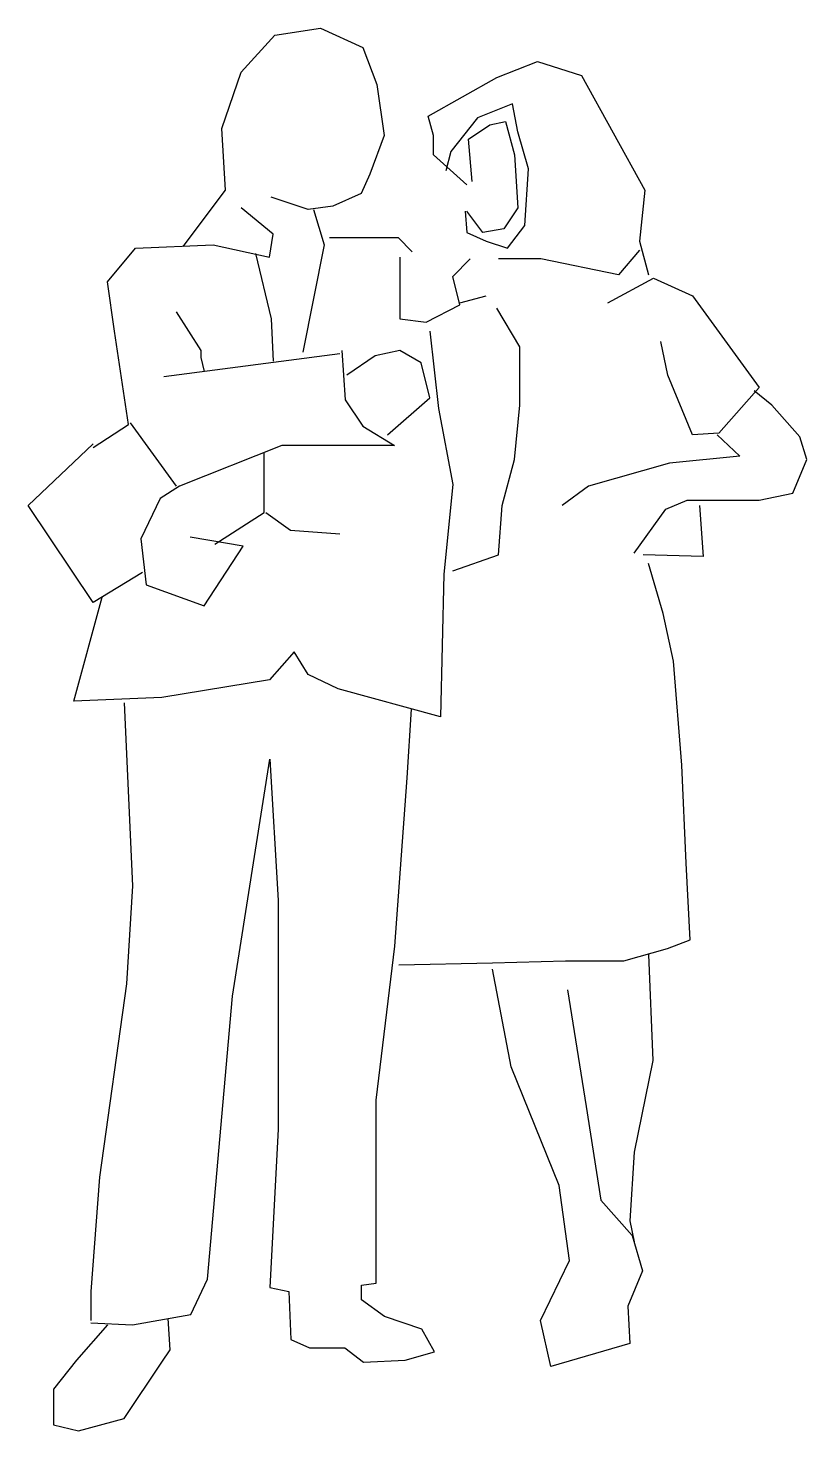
# Model space of a CAD drawing. Extents: x 86369 to 87357, y 20863 to 22645.
import ezdxf

# ---------------------------------------------------------------- set-up
doc = ezdxf.new("R2010")
doc.units = 0
doc.header["$LTSCALE"] = 1270
doc.header["$MEASUREMENT"] = 0
doc.layers.get('0').update_dxf_attribs({"linetype": 'CONTINUOUS'})

msp = doc.modelspace()

# ---------------------------------------------------------------- linework, layer by layer
at = {"linetype": 'CONTINUOUS'}
for p, q in [((86681.8, 22635.9), (86740, 22644.9)), ((86740, 22644.9), (86793.7, 22620.3)), ((86639.3, 22588.9), (86681.8, 22635.9)), ((86793.7, 22620.3), (86811.6, 22573.3)), ((86963.7, 22582.2), (87015.2, 22602.4)), ((87015.2, 22602.4), (87071.1, 22584.5)), ((86614.7, 22517.4), (86639.3, 22588.9)), ((86811.6, 22573.3), (86820.5, 22508.4)), ((86876.5, 22533), (86963.7, 22582.2)), ((87071.1, 22584.5), (87151.6, 22439.1)), ((86983.8, 22548.7), (86939.1, 22530.8)), ((86990.5, 22512.9), (86983.8, 22548.7)), ((86883.2, 22508.4), (86876.5, 22533)), ((86939.1, 22530.8), (86905.5, 22488.3)), ((86927.9, 22503.9), (86954.8, 22521.8)), ((86954.8, 22521.8), (86974.9, 22526.3)), ((86974.9, 22526.3), (86986.1, 22483.8)), ((86619.2, 22439.1), (86614.7, 22517.4)), ((86820.5, 22508.4), (86802.6, 22459.2)), ((86883.2, 22483.8), (86883.2, 22508.4)), ((86932.4, 22450.2), (86927.9, 22503.9)), ((87004, 22465.9), (86990.5, 22512.9)), ((86925.7, 22445.8), (86883.2, 22483.8)), ((86905.5, 22488.3), (86898.8, 22463.7)), ((86986.1, 22483.8), (86990.5, 22416.7)), ((86999.5, 22394.3), (87004, 22465.9)), ((86802.6, 22459.2), (86791.4, 22434.6)), ((86565.5, 22367.5), (86619.2, 22439.1)), ((86724.3, 22414.4), (86677.3, 22430.1)), ((86791.4, 22434.6), (86755.6, 22418.9)), ((87151.6, 22439.1), (87144.9, 22374.2)), ((86679.6, 22383.1), (86639.3, 22416.7)), ((86755.6, 22418.9), (86724.3, 22414.4)), ((86731, 22414.4), (86744.5, 22369.7)), ((86923.4, 22412.2), (86925.7, 22385.4)), ((86945.8, 22385.4), (86925.7, 22412.2)), ((86990.5, 22416.7), (86972.7, 22389.8)), ((86977.1, 22365.2), (86999.5, 22394.3)), ((86675.1, 22354), (86679.6, 22383.1)), ((86751.2, 22378.7), (86838.4, 22378.7)), ((86838.4, 22378.7), (86856.3, 22360.8)), ((86925.7, 22385.4), (86950.3, 22374.2)), ((86972.7, 22389.8), (86945.8, 22385.4)), ((86469.3, 22322.7), (86505.1, 22365.2)), ((86505.1, 22365.2), (86603.5, 22369.7)), ((86603.5, 22369.7), (86675.1, 22354)), ((86657.2, 22358.5), (86677.3, 22275.7)), ((86744.5, 22369.7), (86717.6, 22233.2)), ((86950.3, 22374.2), (86977.1, 22365.2)), ((87144.9, 22363), (87118.1, 22331.7)), ((87144.9, 22374.2), (87156.1, 22331.7)), ((86840.7, 22354), (86840.7, 22275.7)), ((86907.8, 22329.4), (86930.1, 22351.8)), ((87019.6, 22351.8), (86965.9, 22351.8)), ((87118.1, 22331.7), (87019.6, 22351.8)), ((86478.2, 22260.1), (86469.3, 22322.7)), ((86916.7, 22293.6), (86907.8, 22329.4)), ((87104.6, 22295.9), (87162.8, 22327.2)), ((87162.8, 22327.2), (87212, 22304.8)), ((86916.7, 22295.9), (86950.3, 22304.8)), ((87212, 22304.8), (87297, 22188.5)), ((86874.2, 22271.3), (86916.7, 22293.6)), ((86992.8, 22239.9), (86963.7, 22289.2)), ((86556.5, 22284.7), (86587.9, 22235.5)), ((86677.3, 22275.7), (86679.6, 22222)), ((86840.7, 22275.7), (86874.2, 22271.3)), ((86496.1, 22141.5), (86478.2, 22260.1)), ((86878.7, 22260.1), (86889.9, 22161.6)), ((86587.9, 22235.5), (86587.9, 22226.5)), ((86766.8, 22235.5), (86771.3, 22172.8)), ((86840.7, 22235.5), (86809.3, 22228.8)), ((86867.5, 22219.8), (86840.7, 22235.5)), ((86992.8, 22166.1), (86992.8, 22239.9)), ((87180.7, 22204.2), (87171.8, 22246.7)), ((86764.6, 22231), (86540.9, 22201.9)), ((86587.9, 22226.5), (86592.3, 22208.6)), ((86809.3, 22228.8), (86773.5, 22204.2)), ((86878.7, 22175.1), (86867.5, 22219.8)), ((87212, 22128.1), (87180.7, 22204.2)), ((87297, 22188.5), (87245.6, 22130.3)), ((87312.7, 22166.1), (87290.3, 22184)), ((86771.3, 22172.8), (86793.7, 22139.3)), ((86825, 22128.1), (86878.7, 22175.1)), ((86986.1, 22096.8), (86992.8, 22166.1)), ((87348.5, 22125.9), (87312.7, 22166.1)), ((86889.9, 22161.6), (86907.8, 22065.4)), ((86451.4, 22112.4), (86496.1, 22141.5)), ((86498.4, 22143.7), (86556.5, 22063.2)), ((86793.7, 22139.3), (86833.9, 22114.7)), ((87245.6, 22130.3), (87212, 22128.1)), ((87243.3, 22128.1), (87272.4, 22101.2)), ((86368.6, 22038.6), (86451.4, 22116.9)), ((86690.8, 22114.7), (86561, 22063.2)), ((86833.9, 22114.7), (86690.8, 22114.7)), ((87357.4, 22096.8), (87348.5, 22125.9)), ((86668.4, 22029.7), (86668.4, 22105.7)), ((86970.4, 22038.6), (86986.1, 22096.8)), ((87182.9, 22092.3), (87080, 22063.2)), ((87272.4, 22101.2), (87182.9, 22092.3)), ((87339.5, 22054.3), (87357.4, 22096.8)), ((86561, 22063.2), (86536.4, 22047.5)), ((86907.8, 22065.4), (86896.6, 21951.4)), ((87080, 22063.2), (87046.5, 22038.6)), ((86451.4, 21915.6), (86368.6, 22038.6)), ((86536.4, 22047.5), (86511.8, 21996.1)), ((86965.9, 21976), (86970.4, 22038.6)), ((87178.5, 22034.1), (87205.3, 22045.3)), ((87205.3, 22045.3), (87297, 22045.3)), ((87221, 22038.6), (87225.5, 21973.7)), ((87297, 22045.3), (87339.5, 22054.3)), ((86605.8, 21989.4), (86668.4, 22029.7)), ((86670.6, 22029.7), (86702, 22007.3)), ((87138.2, 21978.2), (87178.5, 22034.1)), ((86702, 22007.3), (86764.6, 22002.8)), ((86511.8, 21996.1), (86518.5, 21937.9)), ((86641.5, 21987.1), (86574.4, 21998.3)), ((86592.3, 21911.1), (86641.5, 21987.1)), ((86907.8, 21955.8), (86965.9, 21976)), ((87225.5, 21973.7), (87149.4, 21976)), ((86514, 21953.6), (86451.4, 21915.6)), ((86896.6, 21951.4), (86892.1, 21770.1)), ((87175, 21901.6), (87156.5, 21965)), ((86518.5, 21937.9), (86592.3, 21911.1)), ((86426.8, 21790.3), (86462.6, 21922.3)), ((87188.2, 21840.8), (87175, 21901.6)), ((86706.4, 21852.9), (86675.1, 21817.1)), ((86724.3, 21823.8), (86706.4, 21852.9)), ((86762.4, 21805.9), (86724.3, 21823.8)), ((87198.8, 21708.7), (87188.2, 21840.8)), ((86675.1, 21817.1), (86538.6, 21794.7)), ((86538.6, 21794.7), (86426.8, 21790.3)), ((86892.1, 21770.1), (86762.4, 21805.9)), ((86490.8, 21788), (86501.3, 21555.5)), ((86850.1, 21692.9), (86855.3, 21780)), ((86628.1, 21415.5), (86675.7, 21716.6)), ((86675.7, 21716.6), (86686.3, 21537)), ((87204.1, 21584.5), (87198.8, 21708.7)), ((86834.2, 21478.9), (86850.1, 21692.9)), ((87209.3, 21486.8), (87204.1, 21584.5)), ((86501.3, 21555.5), (86493.4, 21431.3)), ((86686.3, 21537), (86686.3, 21246.4)), ((87180.3, 21476.2), (87209.3, 21486.8)), ((86810.4, 21283.4), (86834.2, 21478.9)), ((87124.8, 21460.4), (87180.3, 21476.2)), ((87156.5, 21468.3), (87161.8, 21333.6)), ((86839.5, 21455.1), (86958.4, 21457.7)), ((86958.4, 21457.7), (87050.8, 21460.4)), ((86982.1, 21325.7), (86958.4, 21449.8)), ((87050.8, 21460.4), (87124.8, 21460.4)), ((86493.4, 21431.3), (86459.1, 21185.6)), ((86596.4, 21056.2), (86628.1, 21415.5)), ((87053.5, 21423.4), (87077.2, 21275.5)), ((87042.9, 21175.1), (86982.1, 21325.7)), ((87161.8, 21333.6), (87138, 21217.3)), ((86810.4, 21050.9), (86810.4, 21283.4)), ((87077.2, 21275.5), (87095.7, 21156.6)), ((86686.3, 21246.4), (86675.7, 21045.6)), ((87138, 21217.3), (87132.7, 21130.2)), ((86459.1, 21185.6), (86448.5, 21040.3)), ((87056.1, 21080), (87042.9, 21175.1)), ((87095.7, 21156.6), (87135.4, 21111.7)), ((87132.7, 21130.2), (87138, 21103.7)), ((87135.4, 21111.7), (87148.6, 21066.8)), ((87019.1, 21003.4), (87056.1, 21080)), ((87148.6, 21066.8), (87130.1, 21021.8)), ((86448.5, 21040.3), (86448.5, 21003.4)), ((86575.3, 21011.3), (86596.4, 21056.2)), ((86675.7, 21045.6), (86699.5, 21040.3)), ((86699.5, 21040.3), (86702.1, 20979.6)), ((86791.9, 21048.3), (86810.4, 21050.9)), ((86791.9, 21029.8), (86791.9, 21048.3)), ((86821, 21008.6), (86791.9, 21029.8)), ((86501.3, 20998.1), (86575.3, 21011.3)), ((86548.9, 20966.4), (86546.3, 21006)), ((86868.6, 20992.8), (86821, 21008.6)), ((87130.1, 21021.8), (87132.7, 20974.3)), ((86469.6, 20998.1), (86430, 20953.2)), ((86448.5, 21000.7), (86501.3, 20998.1)), ((86884.4, 20963.7), (86868.6, 20992.8)), ((87032.3, 20945.2), (87019.1, 21003.4)), ((86702.1, 20979.6), (86725.9, 20969)), ((86725.9, 20969), (86770.8, 20969)), ((86770.8, 20969), (86794.6, 20950.5)), ((87132.7, 20974.3), (87032.3, 20945.2)), ((86430, 20953.2), (86401, 20916.2)), ((86538.3, 20950.5), (86548.9, 20966.4)), ((86794.6, 20950.5), (86847.4, 20953.2)), ((86847.4, 20953.2), (86884.4, 20963.7)), ((86490.8, 20879.2), (86538.3, 20950.5)), ((86401, 20916.2), (86401, 20871.3)), ((86401, 20871.3), (86432.7, 20863.3)), ((86432.7, 20863.3), (86490.8, 20879.2))]:
    msp.add_line(p, q, dxfattribs=at)

doc.saveas('drawing.dxf')
